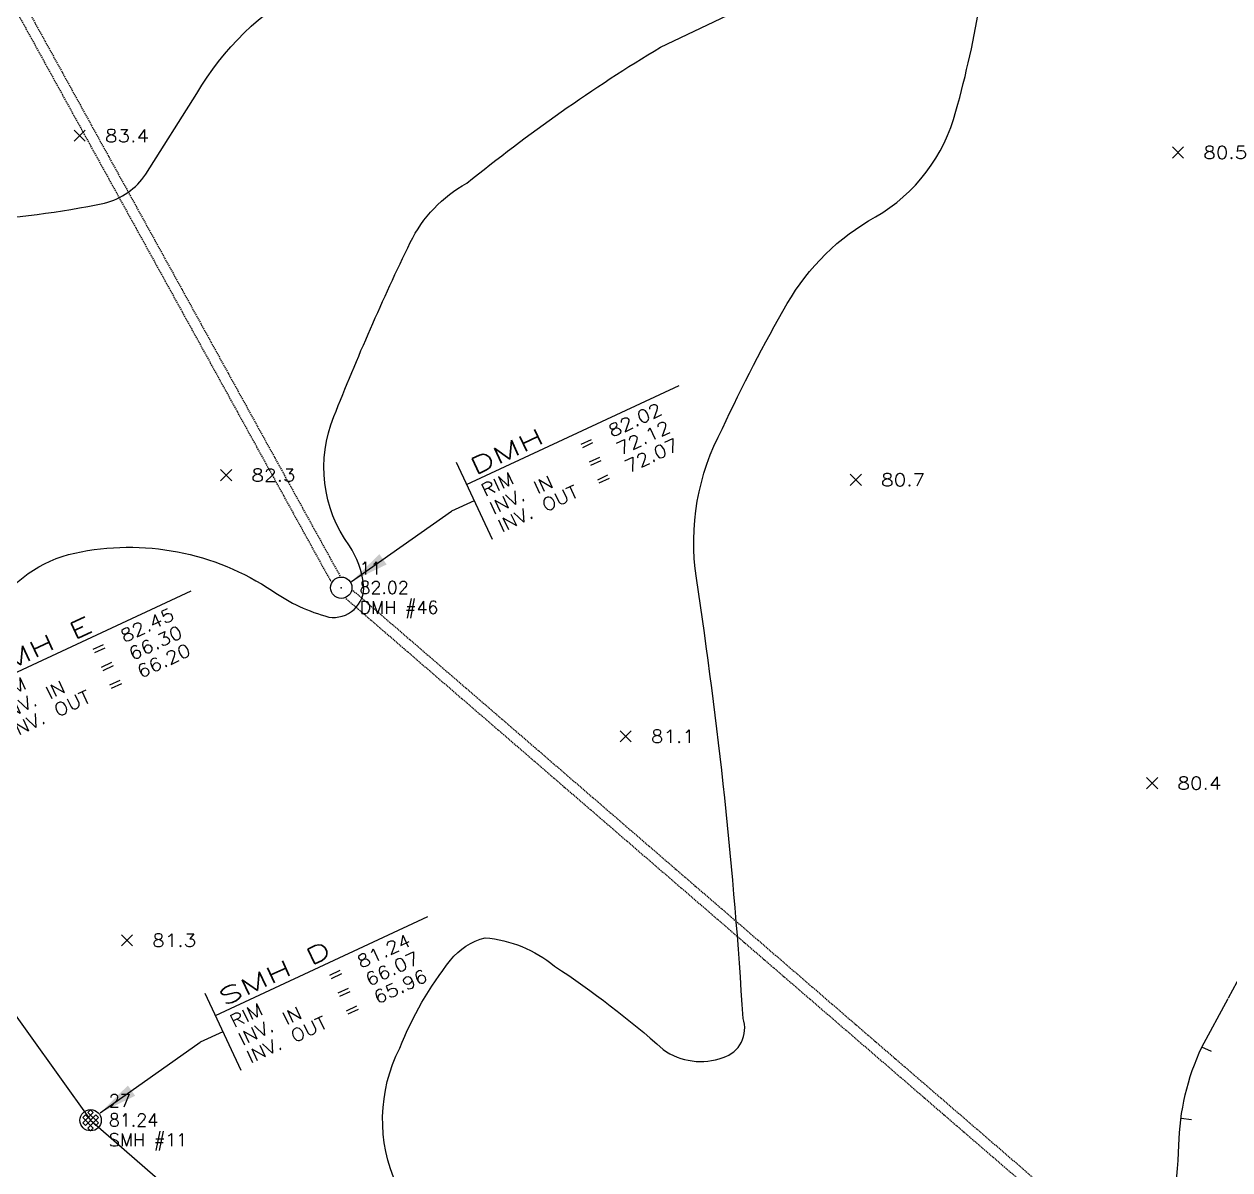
# Model space of a CAD drawing. Header units: feet. Extents: x 1023941 to 1026768, y 90264 to 94497.
# Drawn here: x 1025667.5 to 1025893.8, y 90874 to 91089 of the extents above; entities that cross this region are included whole.
import ezdxf
from ezdxf.enums import TextEntityAlignment as Align

# ---------------------------------------------------------------- set-up
doc = ezdxf.new("R2010")
doc.units = ezdxf.units.FT
doc.header["$MEASUREMENT"] = 0
doc.linetypes.add('HIDDEN', pattern=[0.375, 0.25, -0.125])
doc.linetypes.add('LTP702', pattern=[40, 40, 0])
for name, color, linetype in [('CF-DEP_INDX', 11, 'LTP702'), ('CF-INTERMED', 9, 'Continuous'), ('DESC', 6, 'Continuous'), ('E1SIT', 11, 'Continuous'), ('E2SWL', 11, 'Continuous'), ('E6DRL', 9, 'HIDDEN'), ('E6SIL', 9, 'Continuous'), ('E6SIT', 9, 'Continuous'), ('E6TOS', 9, 'Continuous'), ('E7DRS', 10, 'Continuous'), ('E7SIT', 10, 'Continuous'), ('E7SWS', 10, 'Continuous'), ('ELEV', 9, 'Continuous'), ('PNTS', 6, 'Continuous'), ('SPOTELEV', 9, 'Continuous')]:
    doc.layers.add(name, color=color, linetype=linetype)
doc.styles.add('60', font='simplex.shx', dxfattribs={"width": 1.15, "height": 2.4})
doc.styles.add('60S', font='simplex.shx', dxfattribs={"width": 1.15, "oblique": 22, "height": 2.4})
doc.styles.add('80', font='simplex.shx', dxfattribs={"width": 1.66, "height": 3.08})
doc.styles.add('S6', font='SIMPLEX', dxfattribs={"height": 0.083333})
doc.dimstyles.get("Standard").update_dxf_attribs({"dimtxt": 0.18, "dimasz": 0.18, "dimexe": 0.18, "dimexo": 0.0625, "dimgap": 0.09, "dimtad": 0, "dimtih": 1, "dimtoh": 1, "dimdec": 4, "dimzin": 0, "dimdsep": 46, "dimtxsty": 'Standard', "dimcen": 0.09, "dimadec": 0, "dimazin": 0, "dimtfac": 1, "dimtdec": 4, "dimtofl": 0, "dimtmove": 0, "dimatfit": 3, "dimfxl": 1, "dimtolj": 1, "dimtzin": 0, "dimarcsym": 0})

# ---------------------------------------------------------------- blocks, each defined once
blk = doc.blocks.new('DMH')
blk.add_circle((0, 0), 0.05)
blk = doc.blocks.new('SMH')
for p, q in [((-0.0369, -0.0123), (0.0123, 0.0369)), ((-0.0369, 0.0123), (-0.0246, 0.0246)), ((0.0123, -0.0369), (-0.0369, 0.0123)), ((-0.0246, -0.0246), (0.0246, 0.0246)), ((0.0246, -0.0246), (-0.0246, 0.0246)), ((-0.0123, 0.0369), (0, 0.0492)), ((0.0369, -0.0123), (-0.0123, 0.0369)), ((-0.0123, -0.0369), (0.0369, 0.0123)), ((0.0123, 0.0369), (0, 0.0492)), ((0.0369, 0.0123), (0.0246, 0.0246)), ((-0.0246, -0.0246), (-0.0369, -0.0123)), ((0, -0.0492), (-0.0123, -0.0369)), ((0, -0.0492), (0.0123, -0.0369)), ((0.0246, -0.0246), (0.0369, -0.0123))]:
    blk.add_line(p, q)
blk.add_circle((0, 0), 0.05)
blk = doc.blocks.new('ER1')
at = {"layer": 'E6SIL'}
for p, q in [((0.1174, 0.2), (0.1174, -0.2)), ((0.1174, 0.083), (1.2174, 0.083)), ((0.1174, 0), (0, 0))]:
    blk.add_line(p, q, dxfattribs=at)
at = {"layer": 'E1SIT', "style": '80', "width": 1.66}
blk.add_attdef('STRUC.', (0.1712, 0.1058), '', height=0.077, dxfattribs=at)
at = {"layer": 'E6SIT', "style": '60', "width": 1.15}
for s, p in [('IN', (0.399, -0.0982)), ('OUT', (0.399, -0.1902))]:
    blk.add_text(s, height=0.06, dxfattribs=at).set_placement(p)
at = {"layer": 'E7SIT', "style": '60', "width": 1.15}
for s, p in [('RIM', (0.1712, -0.0062)), ('=', (0.6731, -0.0062)), ('INV.', (0.1712, -0.0982)), ('=', (0.6731, -0.0982)), ('INV.', (0.1712, -0.1902)), ('=', (0.6731, -0.1902))]:
    blk.add_text(s, height=0.06, dxfattribs=at).set_placement(p)
for tag, p in [('RIM', (0.8289, -0.0062)), ('INV.1', (0.8289, -0.0982)), ('INV.OUT', (0.8289, -0.1902))]:
    blk.add_attdef(tag, p, '', height=0.06, dxfattribs=at)
blk = doc.blocks.new('POINT')
blk.add_point((0, 0))
at = {"layer": 'DESC', "style": 'S6'}
blk.add_attdef('DESC', (0.1191, -0.1698), '', height=0.0833, dxfattribs=at)
at = {"layer": 'ELEV', "style": 'S6'}
blk.add_attdef('ELEV', (0.1191, -0.0403), '', height=0.0833, dxfattribs=at)
at = {"layer": 'PNTS', "style": 'S6'}
blk.add_attdef('POINT', (0.1191, 0.0855), '', height=0.0833, dxfattribs=at)
blk = doc.blocks.new('SPOT')
for p, q in [((-0.5, -0.5), (0.5, 0.5)), ((-0.5, 0.5), (0.5, -0.5))]:
    blk.add_line(p, q)
blk = doc.blocks.new('DEPRESS')
blk.add_line((0.005859, -0.996094), (0.001953, -0.001953))

msp = doc.modelspace()

# ---------------------------------------------------------------- linework, layer by layer
at = {"layer": 'CF-DEP_INDX', "elevation": 80, "flags": 128}
msp.add_lwpolyline([(1026034.87, 90915.38, 0.033500947), (1026057.94, 90889.12, 0.063464887), (1026092.42, 90858.78), (1026098.63, 90854.24), (1026101.58, 90851.56, -0.155820789), (1026098.26, 90843.6), (1026066.9, 90799.69, -0.11370689), (1026044.13, 90784.17, -0.056006629), (1026005.79, 90774.05, 0.069872263), (1025994.24, 90770.35), (1025985.59, 90765.68), (1025981.05, 90763.63, -0.045197224), (1025966.71, 90763.65), (1025958.48, 90761.09, -0.240157885), (1025946.12, 90763.09, 0.217932396), (1025934.05, 90765.86, -0.16484394), (1025918.65, 90769.99), (1025906.47, 90776.85, 0.275713234), (1025893.2, 90775.8), (1025890.91, 90774.21), (1025886.15, 90769.83, -0.160061678), (1025874.85, 90764.92, -0.229513882), (1025867.02, 90767.87, -0.144468467), (1025856.19, 90801.33, -0.067941254), (1025862.09, 90818.12), (1025879.38, 90856, 0.097058154), (1025884.21, 90878.68, -0.102059755), (1025888.53, 90897.05), (1025895.2, 90909.34, -0.187546293), (1025904.29, 90914.57, 0.138991327), (1025942.28, 90932.13, -0.221877718), (1025960.27, 90936.51), (1025971.84, 90932.71), (1025975.82, 90931.42, 0.646344378), (1025978.5, 90935.15, 0.068710125), (1025967.27, 90948.77, -0.134958226), (1025957.91, 90963.36, -0.029256832), (1025952.31, 90986.94), (1025949.57, 91000.66), (1025946.88, 91008.03, -0.254167017), (1025949.14, 91017.04, -0.115433117), (1025961.74, 91018.94, -0.086760424), (1025996.03, 91016.39, -0.288895718), (1026008.74, 90999.17, -0.066159916), (1026007.75, 90970.93), (1026006.6, 90960.74, 0.175578072), (1026011.35, 90945.4, 0.021749213), (1026029.56, 90921.89)], format="xyb", dxfattribs=at)
at = {"layer": 'CF-INTERMED', "flags": 128}
for points, elevation in [([(1025661.78, 90978.93, -0.204729492), (1025677.02, 90989.78, -0.203559422), (1025714.14, 90982.66, 0.086443865), (1025724.69, 90977.77, 0.489255071), (1025731.24, 90983.81, 0.111462044), (1025728.56, 90991.16, -0.260778989), (1025725.66, 91015.38, -0.01922869), (1025740, 91048.06, -0.154736536), (1025750.61, 91059.17, -0.035384641), (1025786.94719, 91084.7), (1025802.07, 91091.88, 0.223631087), (1025807.56, 91098.1), (1025829.55, 91134.46, -0.106116842), (1025847.41, 91158.65), (1025868.01, 91176.88, -0.121245096), (1025877.45358, 91180.65138, 0.022156669), (1025955.03, 91201.67, 0.048303592)], 82), ([(1025609.56, 90842.9, -0.072124731), (1025593.12215, 90874.42339, 0.02813342), (1025557.52, 90930.64, 0.023721271), (1025521.18, 90989.61, -0.278905904), (1025523.99, 90991.69), (1025550.14, 90999.27, 0.075518911), (1025599.85, 91050.44, -0.012100252), (1025657.17, 91052.2, 0.03883671), (1025682.62, 91055.46, 0.184286543), (1025690.37, 91060.88), (1025699.92, 91076, -0.136142226), (1025720.48, 91095.99), (1025738.63, 91106.19, 0.108296729), (1025747.682, 91114.08211, 0.064521781), (1025763.053, 91132.08543), (1025780.36, 91152.71, -0.114336649), (1025786.66906, 91156.29425, 0.039724487), (1025826.56, 91169.99, -0.023939685), (1025900.5, 91190.57)], 83), ([(1025737.5, 90871.1, -0.22971592), (1025738.03692, 90896.88844, -0.075622334), (1025747.54, 90913.35, -0.164245687), (1025754.05, 90917.58, -0.151394336), (1025767.04423, 90912.2764, -0.035401896), (1025787.47, 90896.62, 0.250048431), (1025798.68, 90895.11, 0.427006195), (1025802.44, 90902.46, 0.022827304), (1025793.6747, 90985.0694, -0.16165323), (1025798.58, 91013.13, -0.023031783), (1025810.75, 91036.61, -0.136640657), (1025827.28417, 91052.84851, 0.200580481), (1025842.3886, 91072.69682, 0.029651938), (1025846.99, 91093.65, -0.210535318), (1025853.62986, 91105.73728), (1025887.67194, 91132.54675), (1025893.28, 91138.19), (1025894.25, 91141.62), (1025891.06, 91148.13, -0.305666909), (1025892.40311, 91154.15105), (1025897.29, 91158.64, -0.294799551)], 81)]:
    msp.add_lwpolyline(points, format="xyb", dxfattribs=dict(at, elevation=elevation))
at = {"layer": 'E2SWL'}
for p, q in [((1025635.69366, 90945.05449), (1025679.99948, 90883.33946)), ((1025679.99948, 90883.33946), (1025702.6957, 90863.58706))]:
    msp.add_line(p, q, dxfattribs=at)
at = {"layer": 'E6DRL'}
for p, q in [((1025580.87649, 91250.02108), (1025726.80897, 90985.45365)), ((1025579.12524, 91249.05511), (1025725.05772, 90984.48768)), ((1025727.89984, 90981.25694), (1025960.66045, 90780.32936)), ((1025729.20673, 90982.77089), (1025961.96735, 90781.8433))]:
    msp.add_line(p, q, dxfattribs=at)

# ---------------------------------------------------------------- block references
at = {"layer": 'CF-DEP_INDX', "yscale": 2, "zscale": 2}
for p, xscale, rotation in [((1025888.53, 90897.05, 80), 1.999999999989704, 64.76967100062691), ((1025884.65, 90883.67, 80), 2.000000000002803, 82.96013399980374)]:
    msp.add_blockref('DEPRESS', p, dxfattribs=dict(at, xscale=xscale, rotation=rotation))
at = {"layer": 'E6SIL', "xscale": 40.00000000004214, "yscale": 40, "zscale": 40, "rotation": 24.99999999997301}
for p, values in [((1025747.69742, 90997.61681), {'STRUC.': 'DMH', 'RIM': '82.02', 'INV.1': '72.12', 'INV.OUT': '72.07'}), ((1025656.14485, 90959.11455), {'STRUC.': 'SMH E', 'RIM': '82.45', 'INV.1': '66.30', 'INV.OUT': '66.20'}), ((1025700.55836, 90897.97207), {'STRUC.': 'SMH D', 'RIM': '81.24', 'INV.1': '66.07', 'INV.OUT': '65.96'})]:
    msp.add_blockref('ER1', p, dxfattribs=at).add_auto_attribs(values)
at = {"layer": 'E6TOS', "xscale": 28.80000000004657, "yscale": 28.80000000000291, "zscale": 28.79999999999999}
for p, values in [((1025727.03308, 90983.26366), {'ELEV': '82.02', 'POINT': '11', 'DESC': 'DMH #46'}), ((1025679.99948, 90883.33946), {'ELEV': '81.24', 'POINT': '27', 'DESC': 'SMH #11'})]:
    msp.add_blockref('POINT', p, dxfattribs=at).add_auto_attribs(values)
at = {"layer": 'E7DRS', "xscale": 40, "yscale": 40, "zscale": 40}
msp.add_blockref('DMH', (1025727.03308, 90983.26366), dxfattribs=at)
at = {"layer": 'E7SWS', "xscale": 40, "yscale": 40, "zscale": 40}
msp.add_blockref('SMH', (1025679.99948, 90883.33946), dxfattribs=at)
at = {"layer": 'SPOTELEV', "xscale": 2.099999999976717, "yscale": 2.100000000005821, "zscale": 2.1}
for p in [(1025677.96, 91068.09), (1025884.07, 91064.95), (1025705.44, 91004.4), (1025823.61, 91003.52), (1025780.41, 90955.38), (1025879.21, 90946.6), (1025686.83, 90917.1)]:
    msp.add_blockref('SPOT', p, dxfattribs=at)

# ---------------------------------------------------------------- texts
at = {"layer": 'SPOTELEV', "style": '60', "width": 1.15}
for s, p in [('83.4', (1025686.83, 91068.09)), ('80.5', (1025892.94, 91064.95)), ('82.3', (1025714.31, 91004.4)), ('80.7', (1025832.48, 91003.52)), ('81.1', (1025789.28, 90955.38)), ('80.4', (1025888.08, 90946.6)), ('81.3', (1025695.69, 90917.1))]:
    msp.add_text(s, height=2.4, dxfattribs=at).set_placement(p, align=Align.MIDDLE_CENTER)

# ---------------------------------------------------------------- leaders
at = {"layer": 'E6SIL'}
for points in [[(1025728.9821, 90984.46139), (1025747.69742, 90997.61681)], [(1025681.79389, 90884.73215), (1025700.55836, 90897.97207)]]:
    msp.add_leader(points, dimstyle='Standard', override={"dimscale": 40, "dimexo": 0.0625, "dimtxsty": '60S'}, dxfattribs=at)

doc.saveas('drawing.dxf')
